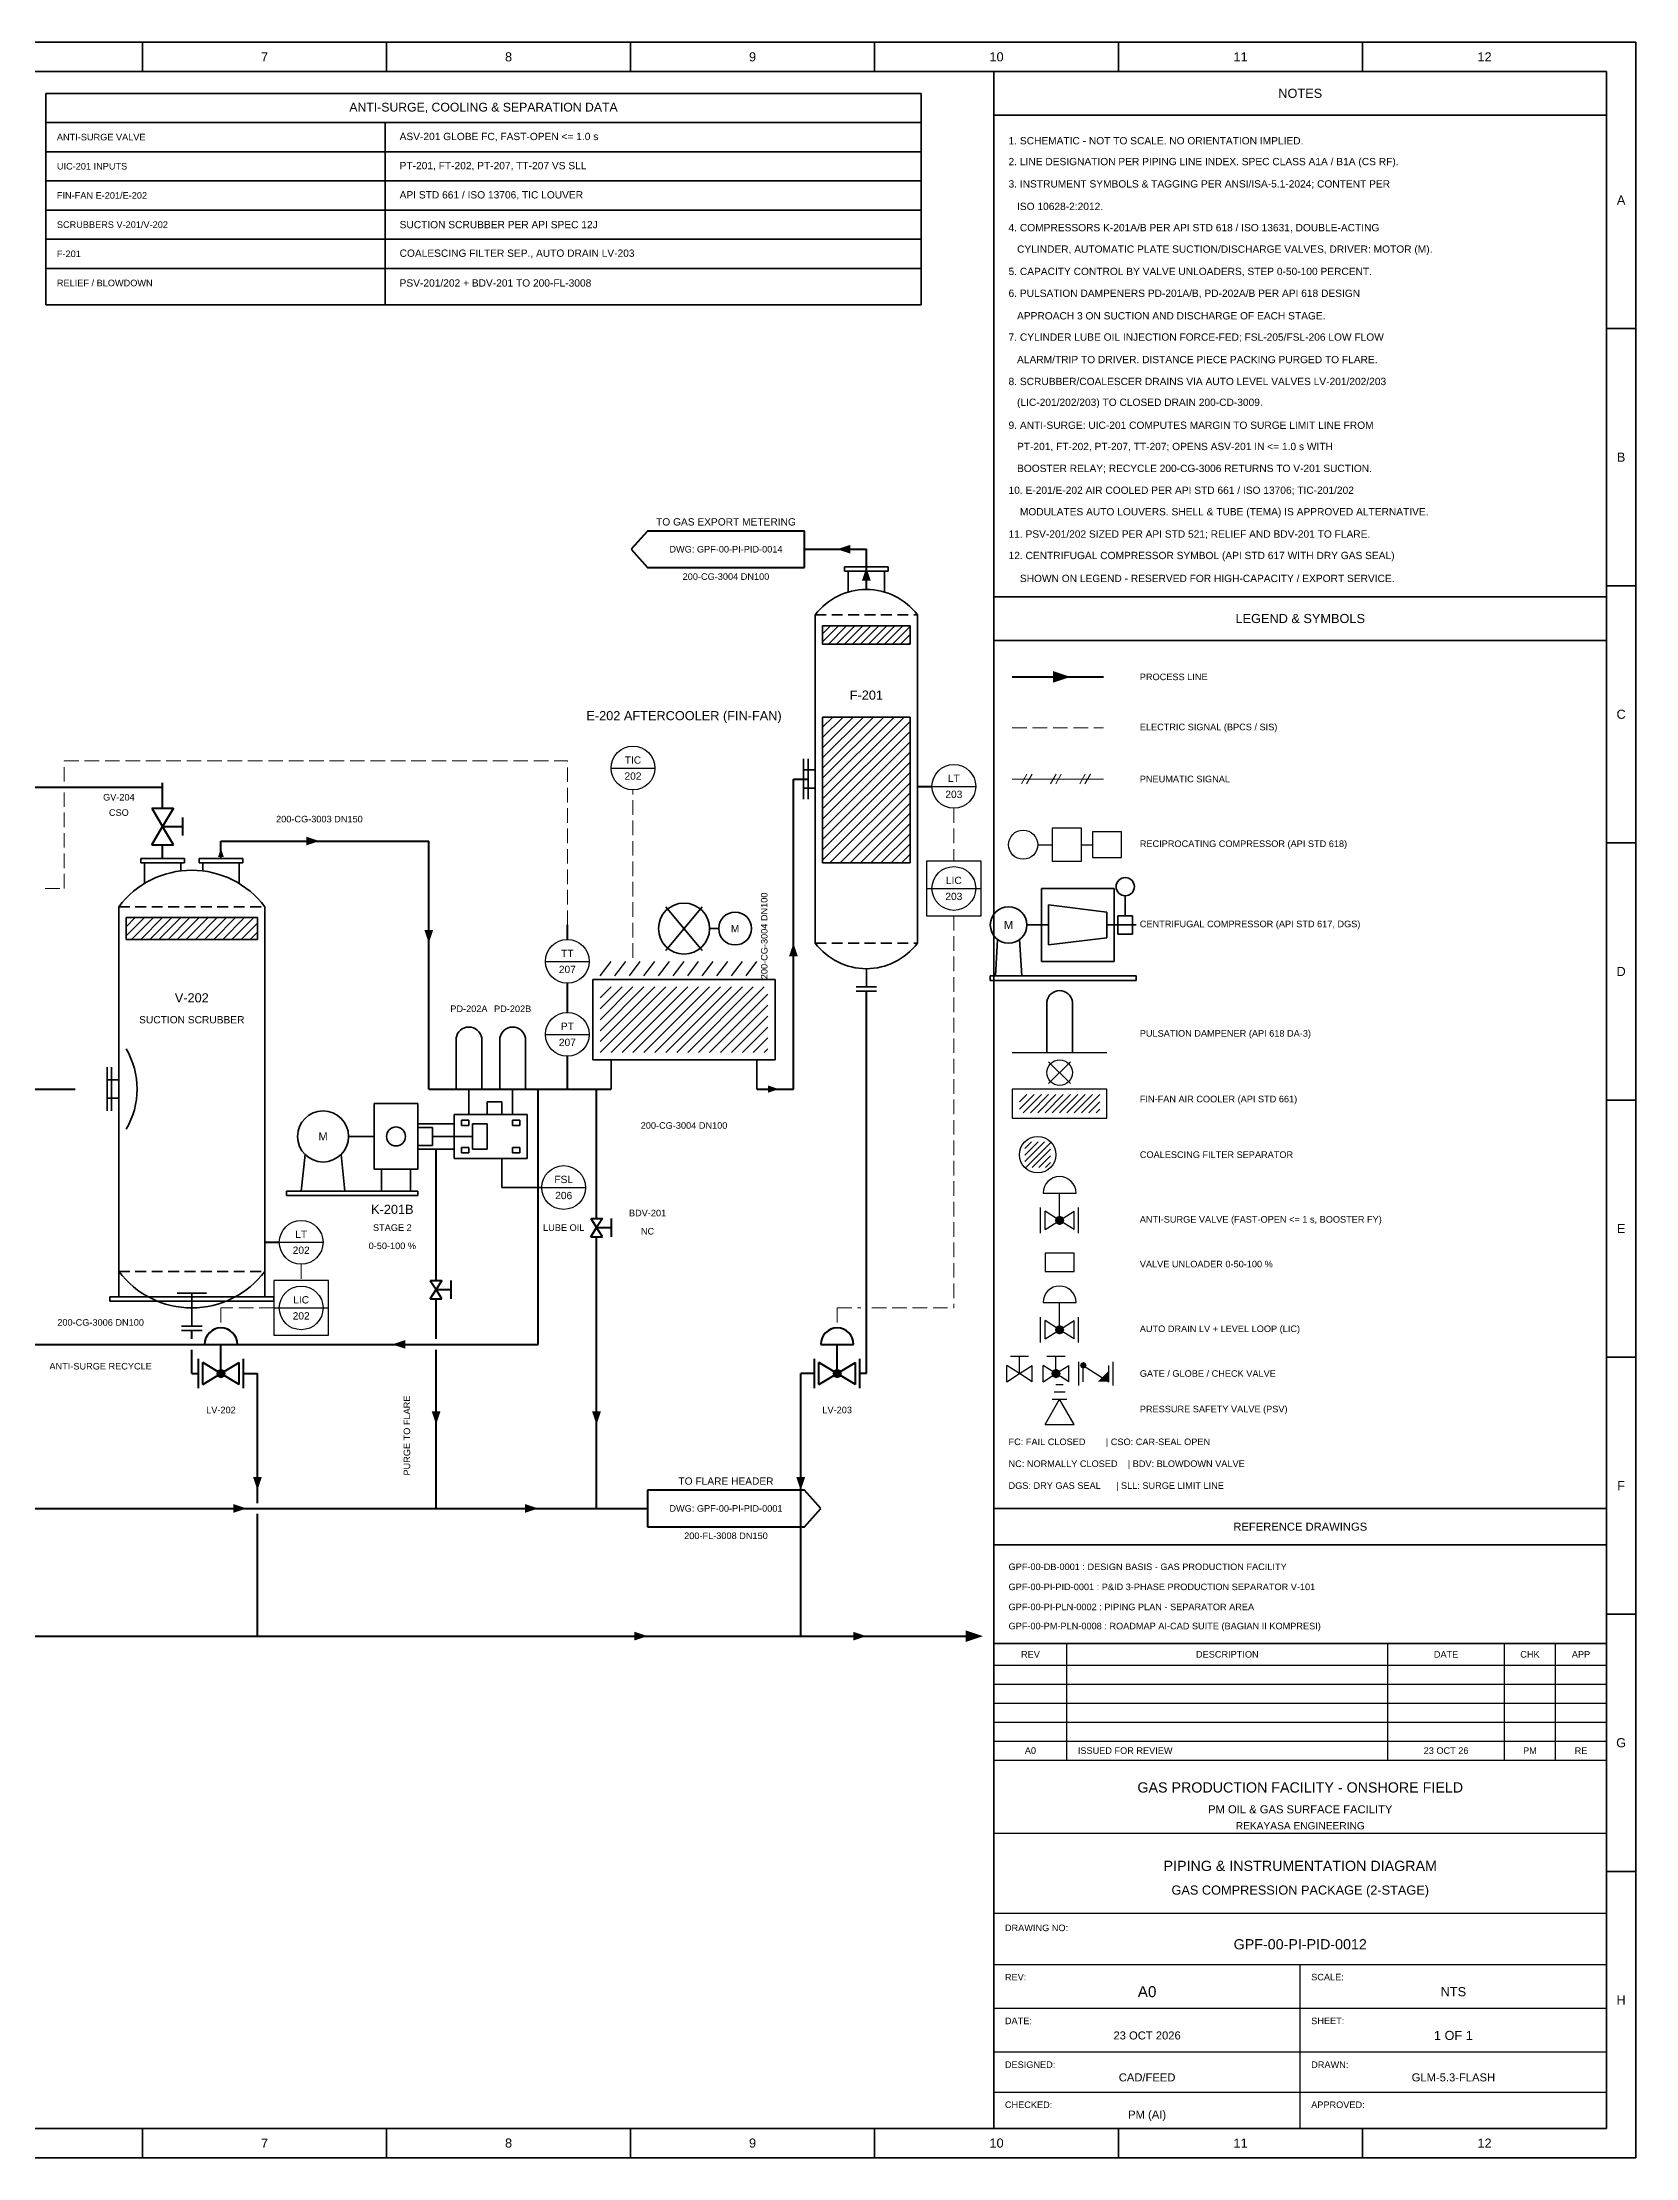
# Model space of a CAD drawing. Header units: millimetres. Extents: x 10 to 831, y 7 to 587.
# Drawn here: x 394 to 831, y 7 to 587 of the extents above; entities that cross this region are included whole.
import ezdxf

# ---------------------------------------------------------------- set-up
doc = ezdxf.new("R2010")
doc.units = ezdxf.units.MM
for name, color, linetype, lineweight in [('REF-EQUIP', 7, 'Continuous', 35), ('REF-FRAME', 7, 'Continuous', 35), ('REF-HATCH', 7, 'Continuous', 13), ('REF-PROC', 7, 'Continuous', 50), ('REF-SIG', 7, 'Continuous', 13), ('REF-SIGP', 7, 'Continuous', 13), ('REF-SYM', 7, 'Continuous', 25), ('REF-TEXT', 7, 'Continuous', 18), ('REF-TITLE', 7, 'Continuous', 25)]:
    doc.layers.add(name, color=color, linetype=linetype, lineweight=lineweight)
doc.styles.add('ARIAL', font='arial.ttf')

msp = doc.modelspace()

# ---------------------------------------------------------------- linework, layer by layer
at = {"layer": 'REF-EQUIP'}
for p, q in [((395, 573), (395, 515)), ((635, 573), (395, 573)), ((635, 515), (635, 573)), ((395, 565), (635, 565)), ((488, 515), (488, 565)), ((395, 557), (635, 557)), ((395, 549), (635, 549)), ((395, 541), (635, 541)), ((395, 533), (635, 533)), ((395, 525), (635, 525)), ((395, 515), (635, 515)), ((614, 442), (614, 443.2)), ((614, 443.2), (626, 443.2)), ((614, 442), (626, 442)), ((615, 436.271), (615, 442)), ((625, 436.271), (625, 442)), ((626, 442), (626, 443.2)), ((606, 340), (606, 430)), ((606, 430), (609, 430)), ((610.5, 430), (613.5, 430)), ((615, 430), (618, 430)), ((619.5, 430), (622.5, 430)), ((624, 430), (627, 430)), ((628.5, 430), (631.5, 430)), ((633, 430), (634, 430)), ((634, 340), (634, 430)), ((608, 427), (608, 422)), ((632, 427), (608, 427)), ((632, 422), (632, 427)), ((608, 422), (632, 422)), ((608, 402), (608, 362)), ((632, 402), (608, 402)), ((632, 362), (632, 402)), ((602.8, 379.5), (602.8, 390.5)), ((604, 379.5), (604, 390.5)), ((606, 387.5), (602.8, 387.5)), ((606, 382.5), (602.8, 382.5)), ((421, 362), (421, 363.2)), ((421, 363.2), (433, 363.2)), ((421, 362), (433, 362)), ((422, 356.354), (422, 362)), ((432, 359.819), (432, 362)), ((433, 362), (433, 363.2)), ((437, 362), (437, 363.2)), ((437, 363.2), (449, 363.2)), ((437, 362), (449, 362)), ((438, 359.819), (438, 362)), ((448, 356.354), (448, 362)), ((449, 362), (449, 363.2)), ((608, 362), (632, 362)), ((668, 355), (668, 335)), ((688, 355), (668, 355)), ((688, 335), (688, 355)), ((415, 250), (415, 350)), ((415, 350), (418, 350)), ((419.5, 350), (422.5, 350)), ((424, 350), (427, 350)), ((428.5, 350), (431.5, 350)), ((433, 350), (436, 350)), ((437.5, 350), (440.5, 350)), ((442, 350), (445, 350)), ((446.5, 350), (449.5, 350)), ((451, 350), (454, 350)), ((455, 250), (455, 350)), ((565, 338), (575, 350)), ((565, 350), (575, 338)), ((670, 339.5), (670, 350.5)), ((670, 350.5), (686, 348.5)), ((686, 341.5), (686, 348.5)), ((691, 347.5), (691, 353)), ((417, 347), (417, 341)), ((453, 347), (417, 347)), ((453, 341), (453, 347)), ((577, 344), (579.5, 344)), ((664, 345), (670, 345)), ((686, 345), (694, 345)), ((689, 347.5), (689, 342.5)), ((693, 347.5), (689, 347.5)), ((689, 342.5), (693, 342.5)), ((693, 342.5), (693, 347.5)), ((417, 341), (453, 341)), ((606, 340), (609, 340)), ((610.5, 340), (613.5, 340)), ((615, 340), (618, 340)), ((619.5, 340), (622.5, 340)), ((624, 340), (627, 340)), ((628.5, 340), (631.5, 340)), ((633, 340), (634, 340)), ((656, 341), (655.4, 331)), ((662, 341), (662.6, 331)), ((670, 339.5), (686, 341.5)), ((620, 333), (620, 328)), ((654, 329.8), (654, 331)), ((654, 331), (694, 331)), ((668, 335), (688, 335)), ((694, 329.8), (694, 331)), ((545, 330), (545, 308)), ((595, 330), (545, 330)), ((595, 308), (595, 330)), ((617.2, 328), (622.8, 328)), ((617.2, 326.8), (622.8, 326.8)), ((654, 329.8), (694, 329.8)), ((669.5, 310), (669.5, 324)), ((676.5, 310), (676.5, 324)), ((507.5, 300), (507.5, 314)), ((514.5, 300), (514.5, 314)), ((519.5, 300), (519.5, 314)), ((526.5, 300), (526.5, 314)), ((545, 308), (595, 308)), ((550, 300), (550, 308)), ((590, 300), (590, 308)), ((411.8, 294), (411.8, 306)), ((415, 302.5), (411.8, 302.5)), ((413, 294), (413, 306)), ((415, 297.5), (411.8, 297.5)), ((485, 296), (485, 278)), ((497, 296), (485, 296)), ((497, 278), (497, 296)), ((511, 293), (511, 300)), ((516, 296.5), (516, 293)), ((520, 296.5), (516, 296.5)), ((520, 293), (520, 296.5)), ((523, 293), (523, 300)), ((507, 290.5), (497, 290.5)), ((507, 293), (507, 281)), ((527, 293), (507, 293)), ((507, 283.5), (507, 290.5)), ((509, 291.5), (509, 290)), ((511, 291.5), (509, 291.5)), ((509, 290), (511, 290)), ((511, 290), (511, 291.5)), ((512, 290.5), (512, 283.5)), ((516, 290.5), (512, 290.5)), ((516, 293), (520, 293)), ((516, 283.5), (516, 290.5)), ((523, 291.5), (523, 290)), ((525, 291.5), (523, 291.5)), ((523, 290), (525, 290)), ((525, 290), (525, 291.5)), ((527, 281), (527, 293)), ((478, 287), (485, 287)), ((501, 289.5), (497, 289.5)), ((497, 284.5), (501, 284.5)), ((501, 284.5), (501, 289.5)), ((501, 287), (512, 287)), ((466.05, 282.05), (465, 272)), ((475.95, 282.05), (477, 272)), ((497, 283.5), (507, 283.5)), ((507, 281), (527, 281)), ((509, 284), (509, 282.5)), ((511, 284), (509, 284)), ((509, 282.5), (511, 282.5)), ((511, 282.5), (511, 284)), ((512, 283.5), (516, 283.5)), ((520, 281), (520, 273)), ((523, 284), (523, 282.5)), ((525, 284), (523, 284)), ((523, 282.5), (525, 282.5)), ((525, 282.5), (525, 284)), ((485, 278), (497, 278)), ((487, 278), (487, 272)), ((495, 278), (495, 272)), ((520, 273), (531, 273)), ((461, 270.8), (461, 272)), ((461, 272), (497, 272)), ((461, 270.8), (497, 270.8)), ((497, 270.8), (497, 272)), ((415, 250), (415, 243)), ((415, 250), (418, 250)), ((419.5, 250), (422.5, 250)), ((424, 250), (427, 250)), ((428.5, 250), (431.5, 250)), ((433, 250), (436, 250)), ((437.5, 250), (440.5, 250)), ((442, 250), (445, 250)), ((446.5, 250), (449.5, 250)), ((451, 250), (454, 250)), ((455, 250), (455, 243)), ((431, 244), (439, 244)), ((435, 240), (435, 244)), ((412.5, 241.8), (412.5, 243)), ((412.5, 243), (457.5, 243)), ((412.5, 241.8), (457.5, 241.8)), ((435, 240), (435, 235)), ((457.5, 241.8), (457.5, 243)), ((432.2, 235), (437.8, 235)), ((432.2, 233.8), (437.8, 233.8))]:
    msp.add_line(p, q, dxfattribs=at)
for centre, radius in [((691, 355.5), 2.5), ((570, 344), 7), ((584, 344), 4.5), ((659, 345), 5), ((471, 287), 7), ((491, 287), 2.6)]:
    msp.add_circle(centre, radius, dxfattribs=at)
for centre, radius, start, end in [((620, 419.5), 17.5, 36.869898, 143.130102), ((435, 335), 25, 36.869898, 143.130102), ((620, 350.5), 17.5, 216.869898, 323.130102), ((673, 323.458), 3.542, 8.797411, 171.202589), ((511, 313.458), 3.542, 8.797411, 171.202589), ((523, 313.458), 3.542, 8.797411, 171.202589), ((398.333, 300), 21.667, 329.489763, 390.510237), ((435, 265), 25, 216.869898, 323.130102)]:
    msp.add_arc(centre, radius, start, end, dxfattribs=at)
at = {"layer": 'REF-FRAME'}
for p, q in [((831, 587), (10, 587)), ((421.5, 579), (421.5, 587)), ((488.417, 579), (488.417, 587)), ((555.333, 579), (555.333, 587)), ((622.25, 579), (622.25, 587)), ((689.167, 579), (689.167, 587)), ((756.083, 579), (756.083, 587)), ((831, 7), (831, 587)), ((823, 579), (20, 579)), ((655, 15), (655, 579)), ((823, 15), (823, 579)), ((655, 567), (823, 567)), ((823, 508.5), (831, 508.5)), ((655, 435), (823, 435)), ((823, 438), (831, 438)), ((655, 423), (823, 423)), ((823, 367.5), (831, 367.5)), ((823, 297), (831, 297)), ((823, 226.5), (831, 226.5)), ((655, 185), (823, 185)), ((655, 175), (823, 175)), ((823, 156), (831, 156)), ((655, 148), (823, 148)), ((823, 85.5), (831, 85.5)), ((20, 15), (823, 15)), ((421.5, 7), (421.5, 15)), ((488.417, 7), (488.417, 15)), ((555.333, 7), (555.333, 15)), ((622.25, 7), (622.25, 15)), ((689.167, 7), (689.167, 15)), ((756.083, 7), (756.083, 15)), ((10, 7), (831, 7))]:
    msp.add_line(p, q, dxfattribs=at)
at = {"layer": 'REF-HATCH'}
for p, q in [((608, 422.6), (612.4, 427)), ((608, 424.8), (610.2, 427)), ((609.6, 422), (614.6, 427)), ((611.8, 422), (616.8, 427)), ((614, 422), (619, 427)), ((616.2, 422), (621.2, 427)), ((618.4, 422), (623.4, 427)), ((620.6, 422), (625.6, 427)), ((622.8, 422), (627.8, 427)), ((625, 422), (630, 427)), ((627.2, 422), (632, 426.8)), ((629.4, 422), (632, 424.6)), ((631.6, 422), (632, 422.4)), ((608, 379.6), (630.4, 402)), ((608, 382.4), (627.6, 402)), ((608, 385.2), (624.8, 402)), ((608, 388), (622, 402)), ((608, 390.8), (619.2, 402)), ((608, 393.6), (616.4, 402)), ((608, 396.4), (613.6, 402)), ((608, 399.2), (610.8, 402)), ((608, 376.8), (632, 400.8)), ((608, 374), (632, 398)), ((608, 371.2), (632, 395.2)), ((608, 368.4), (632, 392.4)), ((608, 365.6), (632, 389.6)), ((608, 362.8), (632, 386.8)), ((610, 362), (632, 384)), ((612.8, 362), (632, 381.2)), ((615.6, 362), (632, 378.4)), ((618.4, 362), (632, 375.6)), ((621.2, 362), (632, 372.8)), ((624, 362), (632, 370)), ((626.8, 362), (632, 367.2)), ((629.6, 362), (632, 364.4)), ((417, 342), (422, 347)), ((417, 344.5), (419.5, 347)), ((418.5, 341), (424.5, 347)), ((421, 341), (427, 347)), ((423.5, 341), (429.5, 347)), ((426, 341), (432, 347)), ((428.5, 341), (434.5, 347)), ((431, 341), (437, 347)), ((433.5, 341), (439.5, 347)), ((436, 341), (442, 347)), ((438.5, 341), (444.5, 347)), ((441, 341), (447, 347)), ((443.5, 341), (449.5, 347)), ((446, 341), (452, 347)), ((448.5, 341), (453, 345.5)), ((451, 341), (453, 343)), ((547, 310), (565, 328)), ((547, 313), (562, 328)), ((547, 316), (559, 328)), ((547, 319), (556, 328)), ((547, 322), (553, 328)), ((547, 325), (550, 328)), ((550, 310), (568, 328)), ((553, 310), (571, 328)), ((556, 310), (574, 328)), ((559, 310), (577, 328)), ((562, 310), (580, 328)), ((565, 310), (583, 328)), ((568, 310), (586, 328)), ((571, 310), (589, 328)), ((574, 310), (592, 328)), ((577, 310), (593, 326)), ((580, 310), (593, 323)), ((583, 310), (593, 320)), ((586, 310), (593, 317)), ((589, 310), (593, 314)), ((592, 310), (593, 311)), ((662, 294.5), (666, 298.5)), ((662, 296.5), (664, 298.5)), ((663, 293.5), (668, 298.5)), ((665, 293.5), (670, 298.5)), ((667, 293.5), (672, 298.5)), ((669, 293.5), (674, 298.5)), ((671, 293.5), (676, 298.5)), ((673, 293.5), (678, 298.5)), ((675, 293.5), (680, 298.5)), ((677, 293.5), (682, 298.5)), ((679, 293.5), (684, 298.5)), ((681, 293.5), (684, 296.5)), ((683, 293.5), (684, 294.5)), ((663.5, 280.1), (668.9, 285.5)), ((663.5, 281.9), (667.1, 285.5)), ((663.5, 283.7), (665.3, 285.5)), ((663.7, 278.5), (670.5, 285.3)), ((665.5, 278.5), (670.5, 283.5)), ((667.3, 278.5), (670.5, 281.7)), ((669.1, 278.5), (670.5, 279.9))]:
    msp.add_line(p, q, dxfattribs=at)
at = {"layer": 'REF-PROC'}
for p, q in [((560, 453), (555.5, 448)), ((603, 453), (560, 453)), ((603, 443), (603, 453)), ((555.5, 448), (560, 443)), ((603, 448), (620, 448)), ((620, 437.2), (620, 448)), ((560, 443), (603, 443)), ((660, 413), (685, 413)), ((270.2, 382.8), (427, 382.8)), ((427, 377), (427, 384)), ((600, 300), (600, 385)), ((600, 385), (604, 385)), ((634, 383), (638, 383)), ((424, 377), (427, 372)), ((424, 377), (430, 377)), ((430, 377), (427, 372)), ((424, 367), (427, 372)), ((427, 372), (432.5, 372)), ((430, 367), (427, 372)), ((432.5, 369.5), (432.5, 374.5)), ((424, 367), (430, 367)), ((427, 363.2), (427, 367)), ((443, 363.2), (443, 368)), ((443, 368), (500, 368)), ((500, 300), (500, 368)), ((538, 341), (538, 345)), ((538, 321), (538, 329)), ((620, 222), (620, 326.8)), ((538, 300), (538, 309)), ((325, 300), (403, 300)), ((500, 300), (550, 300)), ((530, 230), (530, 300)), ((546, 264.5), (546, 300)), ((590, 300), (600, 300)), ((502, 247.5), (502, 283.5)), ((544.4, 264.5), (546, 262)), ((544.4, 264.5), (547.6, 264.5)), ((544.4, 259.5), (546, 262)), ((547.6, 264.5), (546, 262)), ((546, 262), (550.1, 262)), ((547.6, 259.5), (546, 262)), ((550.1, 259.5), (550.1, 264.5)), ((455, 258), (459, 258)), ((544.4, 259.5), (547.6, 259.5)), ((546, 185), (546, 259.5)), ((500.4, 247.5), (502, 245)), ((500.4, 247.5), (503.6, 247.5)), ((500.4, 242.5), (502, 245)), ((503.6, 247.5), (502, 245)), ((502, 245), (506.1, 245)), ((503.6, 242.5), (502, 245)), ((506.1, 242.5), (506.1, 247.5)), ((500.4, 242.5), (503.6, 242.5)), ((502, 231.5), (502, 242.5)), ((435, 231.5), (435, 233.8)), ((356.2, 230), (530, 230)), ((435, 222), (435, 228.5)), ((438.5, 230), (447.5, 230)), ((443, 222), (443, 230)), ((502, 185), (502, 228.5)), ((607.5, 230), (616.5, 230)), ((612, 222), (612, 230)), ((435, 222), (436.8, 222)), ((436.8, 218), (436.8, 226)), ((438, 219), (438, 225)), ((443, 222), (438, 225)), ((438, 219), (443, 222)), ((443, 222), (448, 225)), ((448, 219), (443, 222)), ((448, 219), (448, 225)), ((449.2, 218), (449.2, 226)), ((449.2, 222), (453, 222)), ((453, 186.5), (453, 222)), ((602, 150), (602, 222)), ((605.8, 222), (602, 222)), ((605.8, 218), (605.8, 226)), ((607, 219), (607, 225)), ((612, 222), (607, 225)), ((607, 219), (612, 222)), ((612, 222), (617, 225)), ((617, 219), (612, 222)), ((617, 219), (617, 225)), ((618.2, 218), (618.2, 226)), ((620, 222), (618.2, 222)), ((560, 190), (560, 180)), ((603, 190), (560, 190)), ((607.5, 185), (603, 190)), ((45, 185), (560, 185)), ((453, 150), (453, 183.5)), ((560, 180), (603, 180)), ((603, 180), (607.5, 185)), ((100, 150), (648, 150))]:
    msp.add_line(p, q, dxfattribs=at)
for centre in [(443, 230), (612, 230)]:
    msp.add_arc(centre, 4.5, 0, 180, dxfattribs=at)
for points in [[(612, 448), (615.6, 449.2), (615.6, 446.8)], [(620, 443), (618.8, 439.4), (621.2, 439.4)], [(676, 413), (671.2, 414.6), (671.2, 411.4)], [(443, 366), (442.2, 363.6), (443.8, 363.6)], [(470, 368), (466.4, 369.2), (466.4, 366.8)], [(500, 340), (498.8, 343.6), (501.2, 343.6)], [(600, 340), (598.8, 336.4), (601.2, 336.4)], [(596, 300), (593, 301), (593, 299)], [(673, 264), (672.081, 264.919), (671.7, 264)], [(673, 264), (671.7, 264), (672.081, 263.081)], [(673, 264), (673, 265.3), (672.081, 264.919)], [(673, 264), (672.081, 263.081), (673, 262.7)], [(673, 264), (673.919, 264.919), (673, 265.3)], [(673, 264), (674.3, 264), (673.919, 264.919)], [(673, 264), (673, 262.7), (673.919, 263.081)], [(673, 264), (673.919, 263.081), (674.3, 264)], [(673, 234), (672.081, 234.919), (671.7, 234)], [(673, 234), (671.7, 234), (672.081, 233.081)], [(673, 234), (673, 235.3), (672.081, 234.919)], [(673, 234), (672.081, 233.081), (673, 232.7)], [(673, 234), (673.919, 234.919), (673, 235.3)], [(673, 234), (674.3, 234), (673.919, 234.919)], [(673, 234), (673, 232.7), (673.919, 233.081)], [(673, 234), (673.919, 233.081), (674.3, 234)], [(490, 230), (493.6, 231.2), (493.6, 228.8)], [(443, 222), (442.081, 222.919), (441.7, 222)], [(443, 222), (441.7, 222), (442.081, 221.081)], [(443, 222), (443, 223.3), (442.081, 222.919)], [(443, 222), (442.081, 221.081), (443, 220.7)], [(443, 222), (443.919, 222.919), (443, 223.3)], [(443, 222), (444.3, 222), (443.919, 222.919)], [(443, 222), (443, 220.7), (443.919, 221.081)], [(443, 222), (443.919, 221.081), (444.3, 222)], [(612, 222), (611.081, 222.919), (610.7, 222)], [(612, 222), (610.7, 222), (611.081, 221.081)], [(612, 222), (612, 223.3), (611.081, 222.919)], [(612, 222), (611.081, 221.081), (612, 220.7)], [(612, 222), (612.919, 222.919), (612, 223.3)], [(612, 222), (613.3, 222), (612.919, 222.919)], [(612, 222), (612, 220.7), (612.919, 221.081)], [(612, 222), (612.919, 221.081), (613.3, 222)], [(672, 222), (671.081, 222.919), (670.7, 222)], [(672, 222), (670.7, 222), (671.081, 221.081)], [(672, 222), (672, 223.3), (671.081, 222.919)], [(672, 222), (671.081, 221.081), (672, 220.7)], [(672, 222), (672.919, 222.919), (672, 223.3)], [(672, 222), (673.3, 222), (672.919, 222.919)], [(672, 222), (672, 220.7), (672.919, 221.081)], [(672, 222), (672.919, 221.081), (673.3, 222)], [(679.5, 224.25), (678.864, 224.886), (678.6, 224.25)], [(679.5, 224.25), (678.6, 224.25), (678.864, 223.614)], [(679.5, 224.25), (679.5, 225.15), (678.864, 224.886)], [(679.5, 224.25), (678.864, 223.614), (679.5, 223.35)], [(679.5, 224.25), (680.136, 224.886), (679.5, 225.15)], [(679.5, 224.25), (680.4, 224.25), (680.136, 224.886)], [(679.5, 224.25), (679.5, 223.35), (680.136, 223.614)], [(679.5, 224.25), (680.136, 223.614), (680.4, 224.25)], [(686.5, 219.75), (683.5, 219.75), (686.5, 222.75)], [(502, 208), (500.8, 211.6), (503.2, 211.6)], [(546, 208), (544.8, 211.6), (547.2, 211.6)], [(453, 190), (451.8, 193.6), (454.2, 193.6)], [(602, 190), (600.8, 193.6), (603.2, 193.6)], [(450, 185), (446.4, 186.2), (446.4, 183.8)], [(530, 185), (526.4, 186.2), (526.4, 183.8)], [(560, 150), (556.4, 151.2), (556.4, 148.8)], [(620, 150), (616.4, 151.2), (616.4, 148.8)], [(652, 150), (647.2, 151.6), (647.2, 148.4)]]:
    msp.add_solid(points, dxfattribs=at)
at = {"layer": 'REF-SIG'}
for p, q in [((660, 399), (664, 399)), ((665.6, 399), (669.6, 399)), ((671.2, 399), (675.2, 399)), ((676.8, 399), (680.8, 399)), ((682.4, 399), (685, 399)), ((400, 389.9), (400, 390)), ((400, 390), (404, 390)), ((405.6, 390), (409.6, 390)), ((411.2, 390), (415.2, 390)), ((416.8, 390), (420.8, 390)), ((422.4, 390), (426.4, 390)), ((428, 390), (432, 390)), ((433.6, 390), (437.6, 390)), ((439.2, 390), (443.2, 390)), ((444.8, 390), (448.8, 390)), ((450.4, 390), (454.4, 390)), ((456, 390), (460, 390)), ((461.6, 390), (465.6, 390)), ((467.2, 390), (471.2, 390)), ((472.8, 390), (476.8, 390)), ((478.4, 390), (482.4, 390)), ((484, 390), (488, 390)), ((489.6, 390), (493.6, 390)), ((495.2, 390), (499.2, 390)), ((500.8, 390), (504.8, 390)), ((506.4, 390), (510.4, 390)), ((512, 390), (516, 390)), ((517.6, 390), (521.6, 390)), ((523.2, 390), (527.2, 390)), ((528.8, 390), (532.8, 390)), ((534.4, 390), (538, 390)), ((538, 389.8), (538, 390)), ((400, 384.3), (400, 388.3)), ((538, 384.2), (538, 388.2)), ((400, 377.4), (400, 381.3)), ((538, 378.6), (538, 382.6)), ((538, 373), (538, 377)), ((556, 380.8), (556, 382)), ((556, 375.2), (556, 379.2)), ((644, 377), (644, 373)), ((400, 371.8), (400, 375.8)), ((538, 367.4), (538, 371.4)), ((556, 369.6), (556, 373.6)), ((644, 371.4), (644, 367.4)), ((400, 366.2), (400, 370.2)), ((538, 361.8), (538, 365.8)), ((556, 364), (556, 368)), ((644, 365.8), (644, 362.5)), ((400, 360.6), (400, 364.6)), ((538, 356.2), (538, 360.2)), ((556, 358.4), (556, 362.4)), ((394.8, 355), (398.8, 355)), ((400, 355), (400, 359)), ((538, 350.6), (538, 354.6)), ((556, 352.8), (556, 356.8)), ((538, 345), (538, 349)), ((556, 347.2), (556, 351.2)), ((556, 341.6), (556, 345.6)), ((644, 347.5), (644, 343.5)), ((556, 336), (556, 340)), ((644, 341.9), (644, 337.9)), ((644, 336.3), (644, 332.3)), ((644, 330.7), (644, 326.7)), ((644, 325.1), (644, 321.1)), ((644, 319.5), (644, 315.5)), ((644, 313.9), (644, 309.9)), ((644, 308.3), (644, 304.3)), ((644, 302.7), (644, 298.7)), ((644, 297.1), (644, 293.1)), ((644, 291.5), (644, 287.5)), ((644, 285.9), (644, 281.9)), ((644, 280.3), (644, 276.3)), ((644, 274.7), (644, 270.7)), ((644, 269.1), (644, 265.1)), ((644, 263.5), (644, 259.5)), ((644, 257.9), (644, 253.9)), ((465, 252), (465, 248)), ((644, 252.3), (644, 248.3)), ((644, 246.7), (644, 242.7)), ((443, 240), (443, 236)), ((446.3, 240), (443, 240)), ((451.9, 240), (447.9, 240)), ((457.5, 240), (453.5, 240)), ((612, 240), (612, 236)), ((612, 240), (616, 240)), ((617.6, 240), (618.5, 240)), ((621.5, 240), (625.5, 240)), ((627.1, 240), (631.1, 240)), ((632.7, 240), (636.7, 240)), ((638.3, 240), (642.3, 240)), ((643.9, 240), (644, 240)), ((644, 241.1), (644, 240))]:
    msp.add_line(p, q, dxfattribs=at)
at = {"layer": 'REF-SIGP'}
for p, q in [((660, 385), (685, 385)), ((662.55, 383.701), (664.05, 386.299)), ((663.95, 383.701), (665.45, 386.299)), ((670.55, 383.701), (672.05, 386.299)), ((671.95, 383.701), (673.45, 386.299)), ((678.55, 383.701), (680.05, 386.299)), ((679.95, 383.701), (681.45, 386.299))]:
    msp.add_line(p, q, dxfattribs=at)
at = {"layer": 'REF-SYM'}
for p, q in [((550, 388), (562, 388)), ((638, 383), (650, 383)), ((671, 371.5), (671, 362.5)), ((679, 371.5), (671, 371.5)), ((679, 362.5), (679, 371.5)), ((667, 367), (671, 367)), ((679, 367), (682, 367)), ((682, 370.5), (682, 363.5)), ((690, 370.5), (682, 370.5)), ((690, 363.5), (690, 370.5)), ((636.5, 362.5), (636.5, 347.5)), ((651.5, 362.5), (636.5, 362.5)), ((651.5, 347.5), (651.5, 362.5)), ((671, 362.5), (679, 362.5)), ((682, 363.5), (690, 363.5)), ((636.5, 355), (651.5, 355)), ((636.5, 347.5), (651.5, 347.5)), ((532, 335), (544, 335)), ((547, 331), (550, 335)), ((551, 331), (554, 335)), ((555, 331), (558, 335)), ((559, 331), (562, 335)), ((563, 331), (566, 335)), ((567, 331), (570, 335)), ((571, 331), (574, 335)), ((575, 331), (578, 335)), ((579, 331), (582, 335)), ((583, 331), (586, 335)), ((587, 331), (590, 335)), ((532, 315), (544, 315)), ((660, 310), (686, 310)), ((670, 301.5), (676, 307.5)), ((670, 307.5), (676, 301.5)), ((660, 300), (660, 292)), ((686, 300), (660, 300)), ((686, 292), (686, 300)), ((660, 292), (686, 292)), ((531, 273), (543, 273)), ((667.8, 260.5), (667.8, 267.5)), ((668.5, 271.5), (677.5, 271.5)), ((673, 264), (673, 271.5)), ((678.2, 260.5), (678.2, 267.5)), ((669, 261.5), (669, 266.5)), ((673, 264), (669, 266.5)), ((669, 261.5), (673, 264)), ((673, 264), (677, 266.5)), ((677, 261.5), (673, 264)), ((677, 261.5), (677, 266.5)), ((459, 258), (471, 258)), ((669, 255), (669, 250)), ((677, 255), (669, 255)), ((669, 250), (677, 250)), ((677, 250), (677, 255)), ((457.5, 247.5), (457.5, 232.5)), ((472.5, 247.5), (457.5, 247.5)), ((472.5, 232.5), (472.5, 247.5)), ((457.5, 240), (472.5, 240)), ((668.5, 241.5), (677.5, 241.5)), ((673, 234), (673, 241.5)), ((457.5, 232.5), (472.5, 232.5)), ((667.8, 230.5), (667.8, 237.5)), ((669, 231.5), (669, 236.5)), ((673, 234), (669, 236.5)), ((669, 231.5), (673, 234)), ((673, 234), (677, 236.5)), ((677, 231.5), (673, 234)), ((677, 231.5), (677, 236.5)), ((678.2, 230.5), (678.2, 237.5)), ((659.5, 226.75), (664.5, 226.75)), ((662, 222), (662, 226.75)), ((669.5, 226.75), (674.5, 226.75)), ((672, 222), (672, 226.75)), ((658.5, 219.75), (658.5, 224.25)), ((662, 222), (658.5, 224.25)), ((658.5, 219.75), (662, 222)), ((662, 222), (665.5, 224.25)), ((665.5, 219.75), (662, 222)), ((665.5, 219.75), (665.5, 224.25)), ((668.5, 219.75), (668.5, 224.25)), ((672, 222), (668.5, 224.25)), ((668.5, 219.75), (672, 222)), ((672, 222), (675.5, 224.25)), ((675.5, 219.75), (672, 222)), ((675.5, 219.75), (675.5, 224.25)), ((678.3, 218.75), (678.3, 225.25)), ((679.5, 219.75), (679.5, 224.25)), ((679.5, 224.25), (686.5, 219.75)), ((686.5, 219.75), (686.5, 224.25)), ((687.7, 218.75), (687.7, 225.25)), ((669, 208), (673, 215)), ((671, 215), (675, 215)), ((671.5, 217), (674.5, 217)), ((672, 219), (674, 219)), ((677, 208), (673, 215)), ((669, 208), (677, 208))]:
    msp.add_line(p, q, dxfattribs=at)
for centre, radius in [((556, 388), 6), ((644, 383), 6), ((663, 367), 4), ((644, 355), 6), ((538, 335), 6), ((538, 315), 6), ((673, 304.5), 3.5), ((667, 282), 5), ((537, 273), 6), ((465, 258), 6), ((465, 240), 6)]:
    msp.add_circle(centre, radius, dxfattribs=at)
for centre in [(673, 271.5), (673, 241.5)]:
    msp.add_arc(centre, 4.5, 0, 180, dxfattribs=at)
at = {"layer": 'REF-TITLE'}
for p, q in [((675, 116), (675, 148)), ((763, 116), (763, 148)), ((795, 116), (795, 148)), ((809, 116), (809, 148)), ((655, 142), (823, 142)), ((655, 136.8), (823, 136.8)), ((655, 131.6), (823, 131.6)), ((655, 126.4), (823, 126.4)), ((655, 121.2), (823, 121.2)), ((655, 116), (823, 116)), ((655, 96), (823, 96)), ((655, 74), (823, 74)), ((655, 60), (823, 60)), ((739, 15), (739, 60)), ((655, 48), (823, 48)), ((655, 36), (823, 36)), ((655, 25), (823, 25))]:
    msp.add_line(p, q, dxfattribs=at)

# ---------------------------------------------------------------- texts
at = {"layer": 'REF-TEXT', "style": 'ARIAL'}
for s, insert, char_height, attachment_point in [('7', (454.958, 583), 2.5, 5), ('8', (521.875, 583), 2.5, 5), ('9', (588.792, 583), 2.5, 5), ('10', (655.708, 583), 2.5, 5), ('11', (722.625, 583), 2.5, 5), ('12', (789.542, 583), 2.5, 5), ('NOTES', (739, 573), 2.5, 5), ('ANTI-SURGE, COOLING & SEPARATION DATA', (515, 569), 2.4, 5), ('ANTI-SURGE VALVE', (398, 561), 1.8, 4), ('ASV-201 GLOBE FC, FAST-OPEN <= 1.0 s', (492, 561), 2, 4), ('1. SCHEMATIC - NOT TO SCALE. NO ORIENTATION IMPLIED.', (659, 560), 2, 4), ('UIC-201 INPUTS', (398, 553), 1.8, 4), ('PT-201, FT-202, PT-207, TT-207 VS SLL', (492, 553), 2, 4), ('2. LINE DESIGNATION PER PIPING LINE INDEX. SPEC CLASS A1A / B1A (CS RF).', (659, 554), 2, 4), ('FIN-FAN E-201/E-202', (398, 545), 1.8, 4), ('API STD 661 / ISO 13706, TIC LOUVER', (492, 545), 2, 4), ('3. INSTRUMENT SYMBOLS & TAGGING PER ANSI/ISA-5.1-2024; CONTENT PER', (659, 548), 2, 4), ('   ISO 10628-2:2012.', (659, 542), 2, 4), ('A', (827, 543.75), 2.5, 5), ('SCRUBBERS V-201/V-202', (398, 537), 1.8, 4), ('SUCTION SCRUBBER PER API SPEC 12J', (492, 537), 2, 4), ('4. COMPRESSORS K-201A/B PER API STD 618 / ISO 13631, DOUBLE-ACTING', (659, 536), 2, 4), ('F-201', (398, 529), 1.8, 4), ('COALESCING FILTER SEP., AUTO DRAIN LV-203', (492, 529), 2, 4), ('   CYLINDER, AUTOMATIC PLATE SUCTION/DISCHARGE VALVES, DRIVER: MOTOR (M).', (659, 530), 2, 4), ('RELIEF / BLOWDOWN', (398, 521), 1.8, 4), ('PSV-201/202 + BDV-201 TO 200-FL-3008', (492, 521), 2, 4), ('5. CAPACITY CONTROL BY VALVE UNLOADERS, STEP 0-50-100 PERCENT.', (659, 524), 2, 4), ('6. PULSATION DAMPENERS PD-201A/B, PD-202A/B PER API 618 DESIGN', (659, 518), 2, 4), ('   APPROACH 3 ON SUCTION AND DISCHARGE OF EACH STAGE.', (659, 512), 2, 4), ('7. CYLINDER LUBE OIL INJECTION FORCE-FED; FSL-205/FSL-206 LOW FLOW', (659, 506), 2, 4), ('   ALARM/TRIP TO DRIVER. DISTANCE PIECE PACKING PURGED TO FLARE.', (659, 500), 2, 4), ('8. SCRUBBER/COALESCER DRAINS VIA AUTO LEVEL VALVES LV-201/202/203', (659, 494), 2, 4), ('   (LIC-201/202/203) TO CLOSED DRAIN 200-CD-3009.', (659, 488), 2, 4), ('9. ANTI-SURGE: UIC-201 COMPUTES MARGIN TO SURGE LIMIT LINE FROM', (659, 482), 2, 4), ('   PT-201, FT-202, PT-207, TT-207; OPENS ASV-201 IN <= 1.0 s WITH', (659, 476), 2, 4), ('   BOOSTER RELAY; RECYCLE 200-CG-3006 RETURNS TO V-201 SUCTION.', (659, 470), 2, 4), ('B', (827, 473.25), 2.5, 5), ('10. E-201/E-202 AIR COOLED PER API STD 661 / ISO 13706; TIC-201/202', (659, 464), 2, 4), ('    MODULATES AUTO LOUVERS. SHELL & TUBE (TEMA) IS APPROVED ALTERNATIVE.', (659, 458), 2, 4), ('TO GAS EXPORT METERING', (581.5, 455.5), 2, 5), ('11. PSV-201/202 SIZED PER API STD 521; RELIEF AND BDV-201 TO FLARE.', (659, 452), 2, 4), ('DWG: GPF-00-PI-PID-0014', (581.5, 448), 1.8, 5), ('12. CENTRIFUGAL COMPRESSOR SYMBOL (API STD 617 WITH DRY GAS SEAL)', (659, 446), 2, 4), ('200-CG-3004 DN100', (581.5, 440.5), 1.8, 5), ('    SHOWN ON LEGEND - RESERVED FOR HIGH-CAPACITY / EXPORT SERVICE.', (659, 440), 2, 4), ('LEGEND & SYMBOLS', (739, 429), 2.5, 5), ('PROCESS LINE', (695, 413), 1.8, 4), ('F-201', (620, 408), 2.5, 5), ('E-202 AFTERCOOLER (FIN-FAN)', (570, 402), 2.5, 5), ('ELECTRIC SIGNAL (BPCS / SIS)', (695, 399), 1.8, 4), ('C', (827, 402.75), 2.5, 5), ('TIC', (556, 390.2), 2, 5), ('202', (556, 385.8), 2, 5), ('LT', (644, 385.2), 2, 5), ('PNEUMATIC SIGNAL', (695, 385), 1.8, 4), ('GV-204', (415, 380), 1.8, 5), ('203', (644, 380.8), 2, 5), ('CSO', (415, 375.8), 1.8, 5), ('200-CG-3003 DN150', (470, 374), 1.8, 5), ('RECIPROCATING COMPRESSOR (API STD 618)', (695, 367), 1.8, 4), ('203', (644, 352.8), 2, 5), ('LIC', (644, 357.2), 2, 5), ('M', (584, 344), 2, 5), ('M', (659, 345), 2.2, 5), ('CENTRIFUGAL COMPRESSOR (API STD 617, DGS)', (695, 345), 1.8, 4), ('TT', (538, 337.2), 2, 5), ('207', (538, 332.8), 2, 5), ('D', (827, 332.25), 2.5, 5), ('V-202', (435, 325), 2.5, 5), ('SUCTION SCRUBBER', (435, 319), 2, 5), ('PD-202A', (511, 322), 1.8, 5), ('PD-202B', (523, 322), 1.8, 5), ('207', (538, 312.8), 2, 5), ('PT', (538, 317.2), 2, 5), ('PULSATION DAMPENER (API 618 DA-3)', (695, 315), 1.8, 4), ('FIN-FAN AIR COOLER (API STD 661)', (695, 297), 1.8, 4), ('200-CG-3004 DN100', (570, 290), 1.8, 5), ('M', (471, 287), 2.2, 5), ('COALESCING FILTER SEPARATOR', (695, 282), 1.8, 4), ('FSL', (537, 275.2), 2, 5), ('K-201B', (490, 267), 2.5, 5), ('206', (537, 270.8), 2, 5), ('BDV-201', (560, 266), 1.8, 5), ('LT', (465, 260.2), 2, 5), ('STAGE 2', (490, 262), 1.8, 5), ('LUBE OIL', (537, 262), 1.8, 5), ('NC', (560, 261), 1.8, 5), ('ANTI-SURGE VALVE (FAST-OPEN <= 1 s, BOOSTER FY)', (695, 264), 1.8, 4), ('E', (827, 261.75), 2.5, 5), ('202', (465, 255.8), 2, 5), ('0-50-100 %', (490, 257), 1.8, 5), ('VALVE UNLOADER 0-50-100 %', (695, 252), 1.8, 4), ('202', (465, 237.8), 2, 5), ('LIC', (465, 242.2), 2, 5), ('200-CG-3006 DN100', (410, 236), 1.8, 5), ('AUTO DRAIN LV + LEVEL LOOP (LIC)', (695, 234), 1.8, 4), ('ANTI-SURGE RECYCLE', (410, 224), 1.8, 5), ('GATE / GLOBE / CHECK VALVE', (695, 222), 1.8, 4), ('LV-202', (443, 212), 1.8, 5), ('LV-203', (612, 212), 1.8, 5), ('PRESSURE SAFETY VALVE (PSV)', (695, 212), 1.8, 4), ('FC: FAIL CLOSED        | CSO: CAR-SEAL OPEN', (659, 203), 1.8, 4), ('NC: NORMALLY CLOSED    | BDV: BLOWDOWN VALVE', (659, 197), 1.8, 4), ('TO FLARE HEADER', (581.5, 192.5), 2, 5), ('DGS: DRY GAS SEAL      | SLL: SURGE LIMIT LINE', (659, 191), 1.8, 4), ('F', (827, 191.25), 2.5, 5), ('DWG: GPF-00-PI-PID-0001', (581.5, 185), 1.8, 5), ('REFERENCE DRAWINGS', (739, 180), 2.2, 5), ('200-FL-3008 DN150', (581.5, 177.5), 1.8, 5), ('GPF-00-DB-0001 : DESIGN BASIS - GAS PRODUCTION FACILITY', (659, 169), 1.8, 4), ('GPF-00-PI-PID-0001 : P&ID 3-PHASE PRODUCTION SEPARATOR V-101', (659, 163.5), 1.8, 4), ('GPF-00-PI-PLN-0002 : PIPING PLAN - SEPARATOR AREA', (659, 158), 1.8, 4), ('GPF-00-PM-PLN-0008 : ROADMAP AI-CAD SUITE (BAGIAN II KOMPRESI)', (659, 152.5), 1.8, 4), ('REV', (665, 145), 1.8, 5), ('DESCRIPTION', (719, 145), 1.8, 5), ('DATE', (779, 145), 1.8, 5), ('CHK', (802, 145), 1.8, 5), ('APP', (816, 145), 1.8, 5), ('G', (827, 120.75), 2.5, 5), ('A0', (665, 118.6), 1.8, 5), ('ISSUED FOR REVIEW', (678, 118.6), 1.8, 4), ('23 OCT 26', (779, 118.6), 1.8, 5), ('PM', (802, 118.6), 1.8, 5), ('RE', (816, 118.6), 1.8, 5), ('GAS PRODUCTION FACILITY - ONSHORE FIELD', (739, 108.5), 2.8, 5), ('PM OIL & GAS SURFACE FACILITY', (739, 102.5), 2.2, 5), ('REKAYASA ENGINEERING', (739, 98), 2, 5), ('PIPING & INSTRUMENTATION DIAGRAM', (739, 87), 2.8, 5), ('GAS COMPRESSION PACKAGE (2-STAGE)', (739, 80), 2.5, 5), ('DRAWING NO:', (658, 70), 1.8, 4), ('GPF-00-PI-PID-0012', (739, 65.5), 2.8, 5), ('REV:', (658, 56.5), 1.8, 4), ('A0', (697, 52.5), 3, 5), ('SCALE:', (742, 56.5), 1.8, 4), ('NTS', (781, 52.5), 2.5, 5), ('H', (827, 50.25), 2.5, 5), ('DATE:', (658, 44.5), 1.8, 4), ('23 OCT 2026', (697, 40.5), 2.2, 5), ('SHEET:', (742, 44.5), 1.8, 4), ('1 OF 1', (781, 40.5), 2.5, 5), ('DESIGNED:', (658, 32.5), 1.8, 4), ('CAD/FEED', (697, 29), 2.2, 5), ('DRAWN:', (742, 32.5), 1.8, 4), ('GLM-5.3-FLASH', (781, 29), 2.2, 5), ('CHECKED:', (658, 21.5), 1.8, 4), ('PM (AI)', (697, 18.5), 2.2, 5), ('APPROVED:', (742, 21.5), 1.8, 4), ('7', (454.958, 11), 2.5, 5), ('8', (521.875, 11), 2.5, 5), ('9', (588.792, 11), 2.5, 5), ('10', (655.708, 11), 2.5, 5), ('11', (722.625, 11), 2.5, 5), ('12', (789.542, 11), 2.5, 5)]:
    msp.add_mtext(s, dxfattribs=dict(at, insert=insert, char_height=char_height, attachment_point=attachment_point))
at = {"layer": 'REF-TEXT', "char_height": 1.8, "attachment_point": 5, "rotation": 90, "style": 'ARIAL'}
for s, insert in [('200-CG-3004 DN100', (592, 342)), ('PURGE TO FLARE', (494, 205))]:
    msp.add_mtext(s, dxfattribs=dict(at, insert=insert))

doc.saveas('drawing.dxf')
